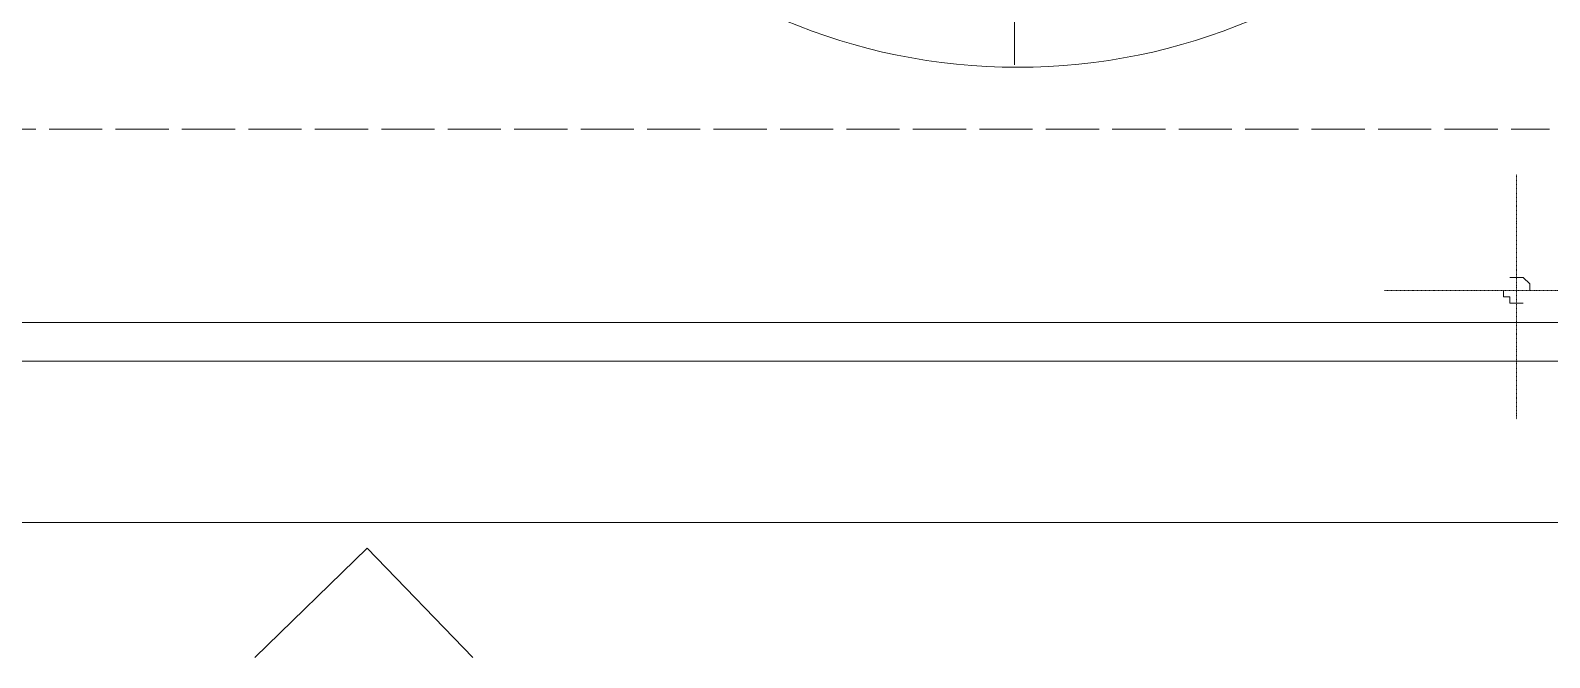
# Model space of a CAD drawing. Header units: metres. Extents: x 841183 to 1048542, y 259326 to 317714.
# Drawn here: x 1010909 to 1012052, y 307168 to 307640 of the extents above; entities that cross this region are included whole.
import ezdxf

# ---------------------------------------------------------------- set-up
doc = ezdxf.new("R2010")
doc.units = ezdxf.units.M
doc.linetypes.add('PDF_IMPORT', pattern=[1, 0.8, -0.2])
doc.layers.add('A-REFLECT DOWN', color=252, linetype='Continuous', transparency=0.6)
doc.layers.add('PDF2_Geometry', color=7, linetype='Continuous')

# ---------------------------------------------------------------- blocks, each defined once
blk = doc.blocks.new('A$C46a051ea')
at = {"layer": 'PDF2_Geometry', "lineweight": 5}
for points in [[(4910.5, 1092.1), (4910.5, -1092), (2778.3, -1092)], [(4279.3, -897.9), (4279.3, -504.7), (4279.3, -499.9), (4279.3, -495)], [(4666.9, -1067.8), (4666.9, -1062.9), (4662, -1058.1), (4657, -1058.1), (4652, -1058.1)], [(4647.1, -1067.8), (4647.1, -1072.6), (4652, -1072.6), (4652, -1077.5), (4657, -1077.5), (4662, -1077.5)], [(2778.3, -1121.1), (4910.4, -1121.1)], [(4910.4, -1242.5), (2778.3, -1242.5), (-1744.5, -1242.5)], [(3871.7, -1344.4), (3792.2, -1261.9), (3707.7, -1344.4)]]:
    blk.add_lwpolyline(points, dxfattribs=at)
at = {"layer": 'PDF2_Geometry', "linetype": 'PDF_IMPORT', "lineweight": 5, "ltscale": 50}
blk.add_lwpolyline([(2852.8, -946.4), (4681.8, -946.4)], dxfattribs=at)
at = {"layer": 'PDF2_Geometry', "linetype": 'PDF_IMPORT', "lineweight": 5, "ltscale": 0.023256}
blk.add_lwpolyline([(4657, -1164.8), (4657, -980.4)], dxfattribs=at)
at = {"layer": 'PDF2_Geometry', "linetype": 'PDF_IMPORT', "lineweight": 5, "ltscale": 0.023814}
blk.add_lwpolyline([(4751.4, -1067.8), (4557.6, -1067.8)], dxfattribs=at)
at = {"layer": 'PDF2_Geometry', "lineweight": 5}
for centre in [(3312.5, -449.9), (4281.6, -449.9)]:
    blk.add_circle(centre, 449.9, dxfattribs=at)
blk = doc.blocks.new('A$C73141abc')
blk.add_blockref('A$C46a051ea', (-2778.3, -1271.6))
blk = doc.blocks.new('A$C10b3fa2f')
at = {"layer": 'A-REFLECT DOWN'}
h = blk.add_hatch(dxfattribs=at)
h.set_pattern_fill('AR-HBONE', color=256, scale=75, style=0)
h.set_pattern_definition([(45, (-872853.3, -501345.44), (0, 424.26407), [900, -300]), (135, (-872641.16, -501133.3), (3e-14, 424.26407), [900, -300])])
h.paths.add_polyline_path([(-40951.9, -7637.1), (-40445.1, -7637.1), (-40278.2, -7926.1), (-40445.1, -8215.1), (-40951.9, -8215.1), (-41118.8, -7926.1)])
edge = h.paths.add_edge_path()
edge.add_line((-40250.6, -6912.7), (-42275.6, -6912.7))
edge.add_line((-42275.6, -6912.7), (-42275.6, -105.8))
edge.add_line((-42275.6, -105.8), (-42275.6, 38.9))
edge.add_line((-42275.6, 38.9), (-43125, 38.9))
edge.add_line((-43125, 38.9), (-43125, -30517.1))
edge.add_line((-43125, -30517.1), (-43000, -30517.1))
edge.add_line((-43000, -30517.1), (-43000, -32386.1))
edge.add_line((-43000, -32386.1), (-6450, -32386.1))
edge.add_arc((-6450, -25886.1), 6500, 270, 360)
edge.add_line((50, -25886.1), (50, -22117.5))
edge.add_line((50, -22117.5), (-3025.4, -22117.5))
edge.add_line((-3025.4, -22117.5), (-3025.4, -31367.5))
edge.add_line((-3025.4, -31367.5), (-37875.6, -31367.3))
edge.add_line((-37875.6, -31367.3), (-37875.6, -22117.5))
edge.add_line((-37875.6, -22117.5), (-40250.6, -22117.5))
edge.add_line((-40250.6, -22117.5), (-40250.6, -6912.7))

msp = doc.modelspace()

# ---------------------------------------------------------------- block references
at = {"color": 2}
msp.add_blockref('A$C10b3fa2f', (1038100.4, 311684, -216), dxfattribs=at)

# ---------------------------------------------------------------- next in the draw order: block references
msp.add_blockref('A$C73141abc', (1010148.8, 309783.8, -104.6))

doc.saveas('drawing.dxf')
